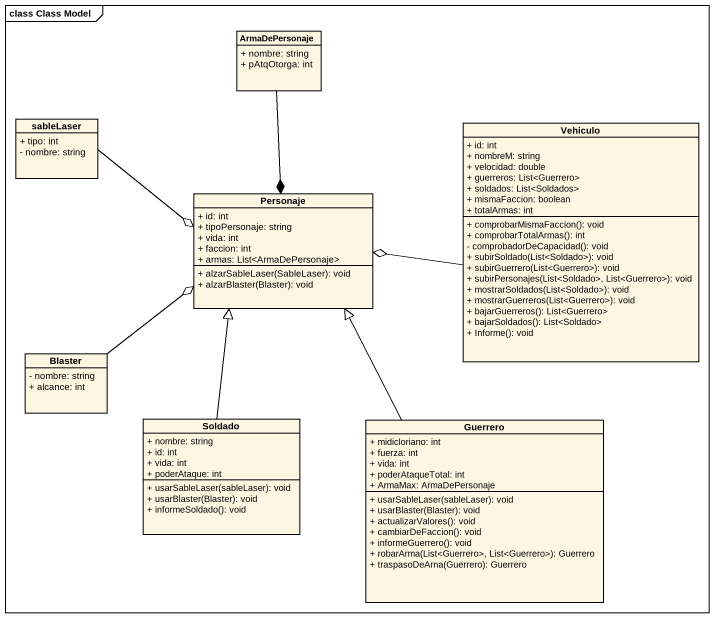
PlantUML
@startuml
mainframe class Class Model
hide circle
hide empty members
skinparam classAttributeIconSize 0
class ArmaDePersonaje {
  + nombre: string
  + pAtqOtorga: int
}
class sableLaser {
  + tipo: int
  - nombre: string
}
class Vehiculo {
  + id: int
  + nombreM: string
  + velocidad: double
  + guerreros: List<Guerrero>
  + soldados: List<Soldados>
  + mismaFaccion: boolean
  + totalArmas: int
  + comprobarMismaFaccion(): void
  + comprobarTotalArmas(): int
  - comprobadorDeCapacidad(): void
  + subirSoldado(List<Soldado>): void
  + subirGuerrero(List<Guerrero>): void
  + subirPersonajes(List<Soldado>, List<Guerrero>): void
  + mostrarSoldados(List<Soldado>): void
  + mostrarGuerreros(List<Guerrero>): void
  + bajarGuerreros(): List<Guerrero>
  + bajarSoldados(): List<Soldado>
  + Informe(): void
}
class Personaje {
  + id: int
  + tipoPersonaje: string
  + vida: int
  + faccion: int
  + armas: List<ArmaDePersonaje>
  + alzarSableLaser(SableLaser): void
  + alzarBlaster(Blaster): void
}
class Blaster {
  - nombre: string
  + alcance: int
}
class Soldado {
  + nombre: string
  + id: int
  + vida: int
  + poderAtaque: int
  + usarSableLaser(sableLaser): void
  + usarBlaster(Blaster): void
  + informeSoldado(): void
}
class Guerrero {
  + midicloriano: int
  + fuerza: int
  + vida: int
  + poderAtaqueTotal: int
  + ArmaMax: ArmaDePersonaje
  + usarSableLaser(sableLaser): void
  + usarBlaster(Blaster): void
  + actualizarValores(): void
  + cambiarDeFaccion(): void
  + informeGuerrero(): void
  + robarArma(List<Guerrero>, List<Guerrero>): Guerrero
  + traspasoDeArna(Guerrero): Guerrero
}
ArmaDePersonaje --* Personaje
sableLaser -right-o Personaje
Vehiculo -left-o Personaje
Blaster -up-o Personaje
Soldado -up-|> Personaje
Guerrero -up-|> Personaje
@enduml
